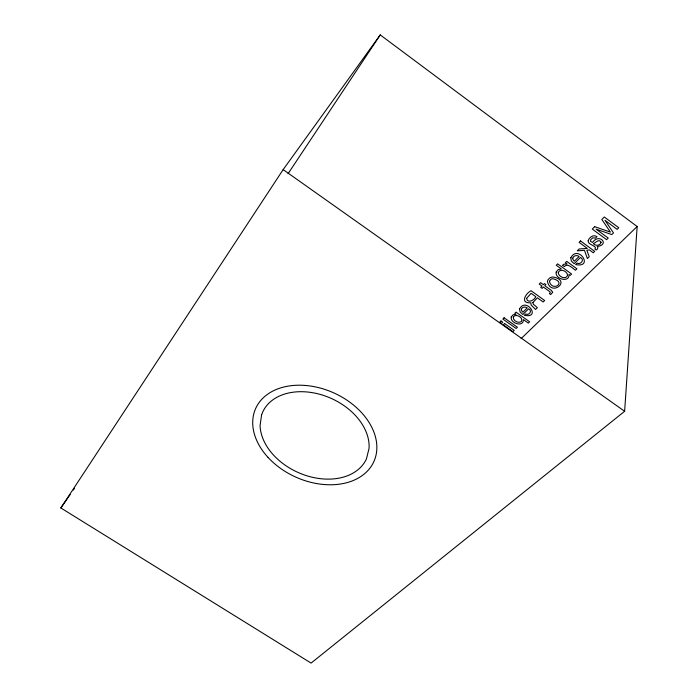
<?xml version="1.0" encoding="UTF-8"?>
<svg xmlns="http://www.w3.org/2000/svg" width="698" height="698" viewBox="0 0 698 698"><rect width="100%" height="100%" fill="white"/><g stroke="black" fill="none" stroke-linecap="round" stroke-linejoin="round"><path stroke-width="1.05" d="M624.631 411.27L637.152 226.518L380.244 34.9L283.152 169.614L60.848 507.961L311.09 663.1L624.631 411.27L283.152 169.614M288.073 173.706L380.244 34.9M60.848 507.961L70.193 494.542M73.307 490.066L74.555 488.277M521.101 338.643L637.152 226.518M547.415 281.425C550.818 297.392 572.229 280.448 553.148 277.036A5.383 4.52 5.9 0 0 549.736 278.013L548.113 279.61L547.415 281.425M549.439 281.285C551.813 292.244 567.02 282.646 553.357 278.825A2.984 2.504 5.9 0 0 550.984 279.279L549.439 281.285M588.187 240.705C587.306 244.946 598.055 245.809 594.897 249.038L596.179 249.989L597.392 249.099L597.889 247.511L597.191 246.551C610.218 244.666 599.312 232.687 592.515 242.424L590.508 241.342L590.752 239.658L592.75 237.817L595.551 238.097L596.965 236.692C593.71 234.066 589.121 237.224 588.187 240.705M521.406 309.266L521.581 310.619L522.924 312.207L527.269 307.905C525.428 306.527 522.13 306.788 521.406 309.266M526.597 298.351C527.295 303.892 534.616 300.219 535.785 296.676L531.126 293.326L526.597 298.351M572.796 258.051L572.936 259.525L574.306 261.235L579.131 256.454C577.098 254.927 573.608 255.416 572.796 258.051M532.871 302.627L533.316 304.18L537.355 307.67L535.54 309.441L531.169 305.061L530.838 302.766C520.272 303.743 524.783 294.05 531.021 290.7L544.658 300.498L543.157 301.964L537.329 297.776L532.871 302.627M558.278 272.438C558.06 276.609 566.034 280.308 567.587 275.248C567.361 271.234 560.267 267.962 558.278 272.438M519.548 308.978L520.115 311.962L522.889 314.466L528.613 308.804C532.853 310.819 528.979 315.906 525.585 314.013L524.303 315.287C541.718 318.812 526.1 296.502 519.548 308.978M261.602 414.874L260.075 425.483A56.904 40.571 24.1 0 0 306.666 475.722A56.904 40.571 24.1 0 0 366.459 458.839L369.05 448.43A56.904 40.571 24.1 0 0 322.432 395.077A56.904 40.571 24.1 0 0 261.602 414.874M570.816 257.771L571.313 261.017L574.184 263.713L580.535 257.422C584.959 259.682 580.692 265.1 577.089 263.172L575.658 264.577C594.303 268.172 578.171 244.012 570.816 257.771M511.224 316.979C509.959 323.444 523.858 327.615 523.36 319.562L528.334 323.104L529.642 321.822L516.023 312.128L514.766 313.385L516.058 314.301L513.065 314.833L511.224 316.979M556.21 271.993C554.482 279.191 569.943 283.083 568.992 274.384L570.292 275.326L571.61 274.035L557.615 263.861L556.245 265.24L561.305 268.922L558.121 269.681L556.21 271.993M552.668 292.322L550.705 294.556L549.387 293.605L550.321 292.549L549.919 291.764L543.393 287.061L542.093 288.353L540.723 287.367L542.014 286.067L539.214 284.051L540.601 282.664L543.402 284.688L544.501 283.58L545.88 284.575L544.772 285.674L551.403 290.455L552.668 292.322M601.022 242.45C600.175 245.757 595.359 246.228 593.361 243.611C595.769 242.869 598.448 238.725 600.865 241.717L601.022 242.45M513.327 316.971C512.637 320.522 518.378 323.872 521.284 321.577C524.093 317.817 515.648 313.018 513.327 316.971M564.394 266.444L562.396 265.388L563.792 264.237L567.116 264.036L565.354 262.745L566.715 261.384L576.914 268.817L575.466 270.239C572.604 268.538 567.963 262.675 564.394 266.444M500.937 320.958L499.663 322.24L501.504 323.549L502.787 322.267L500.937 320.958M504.096 317.782L502.83 319.056L516.145 328.488L517.427 327.231L504.096 317.782M580.5 240.923L579.078 242.354L587.323 248.409L579.131 248.977L577.255 250.852L584.479 250.338L587.358 258.574L589.243 256.716L586.809 250.189L589.391 249.928L593.256 252.772L594.696 251.359L580.5 240.923M594.67 226.676L592.288 229.066L606.614 239.658L608.228 238.07L596.101 229.162L611.797 234.572L613.49 232.905L604.974 220.271L617.111 229.354L618.76 227.731L604.302 216.991L601.842 219.451L610.41 232.111L594.67 226.676M504.593 323.54L503.31 324.823L512.934 331.637L514.234 330.372L504.593 323.54M268.076 457.443A64.801 46.208 24.1 0 0 373.561 462.242A64.801 46.208 24.1 0 0 302.714 385.287A64.801 46.208 24.1 0 0 268.076 457.443"/></g></svg>
